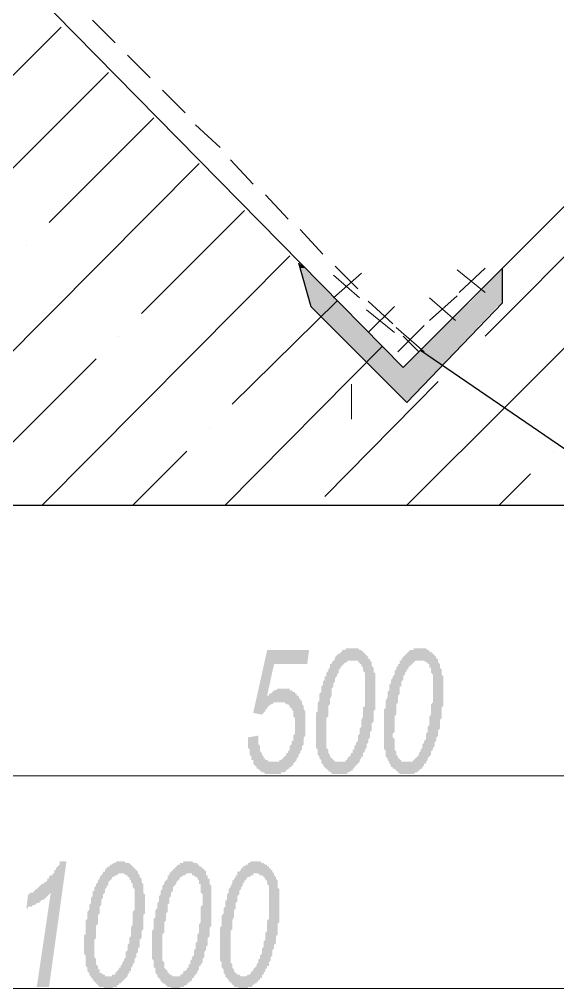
# Model space of a CAD drawing. Header units: millimetres. Extents: x 1372 to 666090, y 1285 to 31551.
# Drawn here: x 611686 to 612973, y 19436 to 21753 of the extents above; entities that cross this region are included whole.
import ezdxf

# ---------------------------------------------------------------- set-up
doc = ezdxf.new("R2010")
doc.units = ezdxf.units.MM
for name, color, linetype in [('PDF _0', 7, 'Continuous'), ('PDF _Конструктив - Стены Несущие_Ном._пера__21', 7, 'Continuous'), ('PDF _размеры', 7, 'Continuous')]:
    doc.layers.add(name, color=color, linetype=linetype)

msp = doc.modelspace()

# ---------------------------------------------------------------- hatches: boundary and pattern name
at = {"layer": 'PDF _0', "transparency": 33554559}
for points in [[(612232.2, 20036.9), (612257.2, 20041.1), (612257.2, 20036.9), (612257.2, 20032.8), (612257.2, 20032.8), (612257.2, 20028.6), (612257.2, 20024.4), (612257.2, 20020.2), (612261.4, 20016.1), (612261.4, 20011.9), (612261.4, 20007.7), (612261.4, 20003.6), (612265.5, 19999.4), (612265.5, 19995.2), (612265.5, 19995.2), (612269.7, 19991), (612269.7, 19986.9), (612273.9, 19986.9), (612273.9, 19982.7), (612278.1, 19982.7), (612282.2, 19978.5), (612282.2, 19978.5), (612286.4, 19978.5), (612290.6, 19978.5), (612290.6, 19978.5), (612294.7, 19978.5), (612294.7, 19978.5), (612298.9, 19978.5), (612298.9, 19978.5), (612303.1, 19978.5), (612307.3, 19978.5), (612307.3, 19982.7), (612311.4, 19982.7), (612315.6, 19986.9), (612315.6, 19986.9), (612315.6, 19986.9), (612319.8, 19991), (612319.8, 19991), (612323.9, 19995.2), (612323.9, 19999.4), (612328.1, 19999.4), (612328.1, 20003.6), (612332.3, 20007.7), (612332.3, 20011.9), (612332.3, 20016.1), (612336.5, 20020.2), (612336.5, 20024.4), (612336.5, 20024.4), (612336.5, 20028.6), (612340.6, 20028.6), (612340.6, 20032.8), (612340.6, 20036.9), (612340.6, 20041.1), (612344.8, 20045.3), (612344.8, 20049.4), (612344.8, 20053.6), (612344.8, 20057.8), (612344.8, 20062), (612344.8, 20066.1), (612344.8, 20066.1), (612344.8, 20070.3), (612344.8, 20074.5), (612344.8, 20078.6), (612344.8, 20082.8), (612340.6, 20087), (612340.6, 20091.2), (612340.6, 20095.3), (612340.6, 20099.5), (612336.5, 20103.7), (612336.5, 20103.7), (612336.5, 20107.8), (612332.3, 20107.8), (612332.3, 20112), (612328.1, 20116.2), (612323.9, 20116.2), (612323.9, 20116.2), (612319.8, 20120.4), (612319.8, 20120.4), (612315.6, 20120.4), (612311.4, 20120.4), (612307.3, 20120.4), (612307.3, 20120.4), (612303.1, 20120.4), (612303.1, 20120.4), (612298.9, 20120.4), (612294.7, 20120.4), (612294.7, 20120.4), (612290.6, 20116.2), (612286.4, 20116.2), (612286.4, 20116.2), (612282.2, 20112), (612282.2, 20112), (612278.1, 20107.8), (612278.1, 20103.7), (612273.9, 20103.7), (612273.9, 20099.5), (612269.7, 20095.3), (612269.7, 20095.3), (612265.5, 20091.2), (612244.7, 20095.3), (612278.1, 20245.5), (612378.2, 20245.5), (612374, 20212.1), (612294.7, 20212.1), (612278.1, 20137), (612282.2, 20137), (612282.2, 20141.2), (612286.4, 20141.2), (612290.6, 20145.4), (612290.6, 20145.4), (612294.7, 20149.6), (612294.7, 20149.6), (612294.7, 20149.6), (612298.9, 20149.6), (612303.1, 20153.7), (612303.1, 20153.7), (612307.3, 20153.7), (612311.4, 20153.7), (612315.6, 20153.7), (612315.6, 20153.7), (612319.8, 20153.7), (612319.8, 20153.7), (612323.9, 20153.7), (612328.1, 20153.7), (612332.3, 20153.7), (612332.3, 20149.6), (612336.5, 20149.6), (612336.5, 20149.6), (612340.6, 20145.4), (612344.8, 20145.4), (612344.8, 20141.2), (612349, 20141.2), (612349, 20137), (612353.1, 20137), (612353.1, 20132.9), (612353.1, 20132.9), (612357.3, 20128.7), (612357.3, 20124.5), (612361.5, 20124.5), (612361.5, 20120.4), (612361.5, 20116.2), (612365.7, 20112), (612365.7, 20112), (612365.7, 20107.8), (612365.7, 20103.7), (612369.8, 20099.5), (612369.8, 20095.3), (612369.8, 20091.2), (612369.8, 20087), (612369.8, 20082.8), (612369.8, 20078.6), (612369.8, 20074.5), (612369.8, 20070.3), (612369.8, 20066.1), (612369.8, 20062), (612369.8, 20057.8), (612369.8, 20053.6), (612369.8, 20049.4), (612369.8, 20045.3), (612369.8, 20041.1), (612365.7, 20036.9), (612365.7, 20032.8), (612365.7, 20028.6), (612365.7, 20024.4), (612365.7, 20020.2), (612361.5, 20016.1), (612361.5, 20016.1), (612361.5, 20011.9), (612361.5, 20007.7), (612357.3, 20003.6), (612357.3, 19999.4), (612353.1, 19995.2), (612353.1, 19991), (612353.1, 19991), (612349, 19986.9), (612349, 19982.7), (612344.8, 19978.5), (612344.8, 19978.5), (612340.6, 19974.4), (612340.6, 19970.2), (612336.5, 19970.2), (612336.5, 19966), (612332.3, 19966), (612332.3, 19961.8), (612328.1, 19961.8), (612323.9, 19957.7), (612323.9, 19957.7), (612319.8, 19953.5), (612319.8, 19953.5), (612315.6, 19953.5), (612311.4, 19953.5), (612311.4, 19949.3), (612307.3, 19949.3), (612303.1, 19949.3), (612303.1, 19949.3), (612298.9, 19949.3), (612294.7, 19949.3), (612294.7, 19949.3), (612290.6, 19949.3), (612286.4, 19949.3), (612286.4, 19949.3), (612282.2, 19949.3), (612278.1, 19949.3), (612278.1, 19949.3), (612273.9, 19949.3), (612269.7, 19953.5), (612269.7, 19953.5), (612265.5, 19953.5), (612261.4, 19957.7), (612261.4, 19957.7), (612261.4, 19957.7), (612257.2, 19961.8), (612253, 19961.8), (612253, 19966), (612248.9, 19970.2), (612248.9, 19970.2), (612244.7, 19974.4), (612244.7, 19978.5), (612244.7, 19982.7), (612240.5, 19982.7), (612240.5, 19986.9), (612240.5, 19991), (612236.3, 19995.2), (612236.3, 19999.4), (612236.3, 20003.6), (612236.3, 20007.7), (612232.2, 20011.9), (612232.2, 20016.1), (612232.2, 20020.2), (612232.2, 20024.4), (612232.2, 20024.4), (612232.2, 20028.6), (612232.2, 20032.8), (612232.2, 20036.9), (612232.2, 20036.9)], [(611727.4, 19440.4), (611760.8, 19665.7), (611760.8, 19665.7), (611756.6, 19661.5), (611756.6, 19661.5), (611752.5, 19657.3), (611752.5, 19657.3), (611748.3, 19653.2), (611748.3, 19653.2), (611744.1, 19649), (611744.1, 19649), (611739.9, 19649), (611735.8, 19644.8), (611735.8, 19644.8), (611731.6, 19640.6), (611727.4, 19640.6), (611727.4, 19640.6), (611723.3, 19636.5), (611719.1, 19636.5), (611719.1, 19636.5), (611714.9, 19632.3), (611710.7, 19632.3), (611706.6, 19632.3), (611706.6, 19628.1), (611702.4, 19628.1), (611706.6, 19661.5), (611710.7, 19661.5), (611710.7, 19665.7), (611714.9, 19665.7), (611719.1, 19665.7), (611719.1, 19669.8), (611723.3, 19669.8), (611723.3, 19674), (611727.4, 19674), (611731.6, 19678.2), (611731.6, 19678.2), (611735.8, 19682.4), (611735.8, 19682.4), (611739.9, 19686.5), (611744.1, 19686.5), (611744.1, 19690.7), (611748.3, 19690.7), (611752.5, 19694.9), (611752.5, 19699), (611756.6, 19699), (611756.6, 19703.2), (611760.8, 19707.4), (611765, 19707.4), (611765, 19711.6), (611769.1, 19711.6), (611769.1, 19715.7), (611769.1, 19719.9), (611773.3, 19719.9), (611773.3, 19719.9), (611773.3, 19724.1), (611777.5, 19728.2), (611777.5, 19728.2), (611781.7, 19732.4), (611781.7, 19736.6), (611781.7, 19740.8), (611781.7, 19740.8), (611798.3, 19740.8), (611756.6, 19440.4)]]:
    msp.add_hatch(color=256, dxfattribs=at).paths.add_polyline_path(points)
h = msp.add_hatch(color=256, dxfattribs=at)
h.paths.add_polyline_path([(612394.9, 20049.4), (612394.9, 20053.6), (612394.9, 20057.8), (612394.9, 20062), (612394.9, 20066.1), (612394.9, 20070.3), (612394.9, 20074.5), (612394.9, 20078.6), (612394.9, 20082.8), (612394.9, 20087), (612394.9, 20091.2), (612394.9, 20095.3), (612399, 20099.5), (612399, 20103.7), (612399, 20107.8), (612399, 20112), (612399, 20116.2), (612399, 20120.4), (612403.2, 20124.5), (612403.2, 20124.5), (612403.2, 20132.9), (612403.2, 20137), (612403.2, 20141.2), (612407.4, 20145.4), (612407.4, 20149.6), (612407.4, 20153.7), (612407.4, 20157.9), (612411.5, 20162.1), (612411.5, 20166.2), (612411.5, 20170.4), (612411.5, 20170.4), (612415.7, 20174.6), (612415.7, 20178.8), (612415.7, 20182.9), (612419.9, 20182.9), (612419.9, 20187.1), (612419.9, 20187.1), (612419.9, 20191.3), (612424.1, 20195.4), (612424.1, 20199.6), (612428.2, 20203.8), (612428.2, 20208), (612428.2, 20212.1), (612432.4, 20212.1), (612432.4, 20216.3), (612436.6, 20220.5), (612436.6, 20220.5), (612440.7, 20224.6), (612440.7, 20224.6), (612440.7, 20228.8), (612444.9, 20233), (612444.9, 20233), (612449.1, 20237.2), (612453.3, 20237.2), (612453.3, 20241.3), (612457.4, 20241.3), (612457.4, 20245.5), (612461.6, 20245.5), (612461.6, 20245.5), (612465.8, 20245.5), (612465.8, 20249.7), (612469.9, 20249.7), (612474.1, 20249.7), (612478.3, 20249.7), (612478.3, 20249.7), (612482.5, 20249.7), (612486.6, 20249.7), (612486.6, 20249.7), (612490.8, 20249.7), (612495, 20249.7), (612495, 20249.7), (612499.1, 20245.5), (612503.3, 20245.5), (612503.3, 20245.5), (612507.5, 20241.3), (612507.5, 20241.3), (612511.7, 20237.2), (612511.7, 20237.2), (612515.8, 20233), (612515.8, 20233), (612520, 20228.8), (612520, 20224.6), (612524.2, 20224.6), (612524.2, 20220.5), (612528.3, 20216.3), (612528.3, 20212.1), (612528.3, 20212.1), (612528.3, 20208), (612532.5, 20203.8), (612532.5, 20199.6), (612532.5, 20195.4), (612532.5, 20191.3), (612536.7, 20191.3), (612536.7, 20187.1), (612536.7, 20182.9), (612536.7, 20178.8), (612536.7, 20170.4), (612536.7, 20166.2), (612536.7, 20162.1), (612536.7, 20157.9), (612536.7, 20153.7), (612536.7, 20153.7), (612536.7, 20149.6), (612536.7, 20145.4), (612536.7, 20141.2), (612536.7, 20137), (612536.7, 20132.9), (612536.7, 20128.7), (612536.7, 20124.5), (612536.7, 20120.4), (612536.7, 20116.2), (612536.7, 20112), (612536.7, 20107.8), (612536.7, 20103.7), (612532.5, 20099.5), (612532.5, 20095.3), (612532.5, 20091.2), (612532.5, 20087), (612532.5, 20082.8), (612532.5, 20078.6), (612532.5, 20074.5), (612528.3, 20070.3), (612528.3, 20066.1), (612528.3, 20062), (612528.3, 20057.8), (612528.3, 20053.6), (612528.3, 20053.6), (612524.2, 20049.4), (612524.2, 20045.3), (612524.2, 20041.1), (612524.2, 20036.9), (612520, 20032.8), (612520, 20028.6), (612520, 20024.4), (612515.8, 20020.2), (612515.8, 20016.1), (612515.8, 20011.9), (612511.7, 20007.7), (612511.7, 20007.7), (612511.7, 20003.6), (612507.5, 19999.4), (612507.5, 19995.2), (612507.5, 19991), (612503.3, 19991), (612503.3, 19986.9), (612499.1, 19982.7), (612499.1, 19982.7), (612499.1, 19978.5), (612495, 19974.4), (612495, 19974.4), (612490.8, 19970.2), (612490.8, 19970.2), (612486.6, 19966), (612486.6, 19961.8), (612482.5, 19961.8), (612482.5, 19957.7), (612478.3, 19957.7), (612474.1, 19953.5), (612474.1, 19953.5), (612469.9, 19953.5), (612469.9, 19949.3), (612465.8, 19949.3), (612461.6, 19949.3), (612461.6, 19949.3), (612457.4, 19949.3), (612453.3, 19949.3), (612453.3, 19949.3), (612449.1, 19949.3), (612444.9, 19949.3), (612444.9, 19949.3), (612440.7, 19949.3), (612436.6, 19949.3), (612436.6, 19949.3), (612432.4, 19949.3), (612432.4, 19953.5), (612428.2, 19953.5), (612424.1, 19957.7), (612424.1, 19957.7), (612419.9, 19961.8), (612419.9, 19961.8), (612415.7, 19966), (612415.7, 19966), (612411.5, 19970.2), (612411.5, 19974.4), (612407.4, 19974.4), (612407.4, 19978.5), (612407.4, 19982.7), (612403.2, 19986.9), (612403.2, 19986.9), (612403.2, 19991), (612399, 19995.2), (612399, 19999.4), (612399, 20003.6), (612399, 20007.7), (612399, 20007.7), (612394.9, 20011.9), (612394.9, 20016.1), (612394.9, 20020.2), (612394.9, 20024.4), (612394.9, 20028.6), (612394.9, 20036.9), (612394.9, 20041.1), (612394.9, 20045.3), (612394.9, 20049.4), (612394.9, 20049.4)], flags=0)
h.paths.add_polyline_path([(612419.9, 20041.1), (612419.9, 20036.9), (612419.9, 20032.8), (612419.9, 20024.4), (612419.9, 20020.2), (612419.9, 20016.1), (612419.9, 20011.9), (612419.9, 20011.9), (612424.1, 20007.7), (612424.1, 20003.6), (612424.1, 19999.4), (612424.1, 19999.4), (612428.2, 19995.2), (612428.2, 19991), (612432.4, 19986.9), (612432.4, 19986.9), (612436.6, 19982.7), (612436.6, 19982.7), (612440.7, 19978.5), (612440.7, 19978.5), (612444.9, 19978.5), (612449.1, 19978.5), (612449.1, 19978.5), (612449.1, 19978.5), (612453.3, 19978.5), (612457.4, 19978.5), (612457.4, 19978.5), (612461.6, 19978.5), (612465.8, 19978.5), (612465.8, 19982.7), (612469.9, 19982.7), (612469.9, 19986.9), (612474.1, 19991), (612474.1, 19991), (612478.3, 19995.2), (612478.3, 19995.2), (612478.3, 19999.4), (612482.5, 19999.4), (612482.5, 20003.6), (612482.5, 20007.7), (612486.6, 20007.7), (612486.6, 20011.9), (612486.6, 20016.1), (612490.8, 20020.2), (612490.8, 20024.4), (612490.8, 20024.4), (612495, 20028.6), (612495, 20032.8), (612495, 20036.9), (612495, 20041.1), (612499.1, 20045.3), (612499.1, 20049.4), (612499.1, 20053.6), (612499.1, 20057.8), (612503.3, 20062), (612503.3, 20066.1), (612503.3, 20070.3), (612503.3, 20074.5), (612503.3, 20078.6), (612507.5, 20087), (612507.5, 20091.2), (612507.5, 20095.3), (612507.5, 20099.5), (612507.5, 20103.7), (612507.5, 20107.8), (612511.7, 20112), (612511.7, 20116.2), (612511.7, 20120.4), (612511.7, 20124.5), (612511.7, 20128.7), (612511.7, 20132.9), (612511.7, 20137), (612511.7, 20141.2), (612511.7, 20145.4), (612511.7, 20149.6), (612511.7, 20149.6), (612511.7, 20153.7), (612511.7, 20157.9), (612511.7, 20162.1), (612511.7, 20166.2), (612511.7, 20170.4), (612511.7, 20174.6), (612511.7, 20178.8), (612511.7, 20182.9), (612511.7, 20187.1), (612511.7, 20191.3), (612507.5, 20195.4), (612507.5, 20199.6), (612507.5, 20203.8), (612507.5, 20203.8), (612503.3, 20208), (612503.3, 20212.1), (612499.1, 20212.1), (612499.1, 20216.3), (612495, 20216.3), (612495, 20220.5), (612490.8, 20220.5), (612486.6, 20220.5), (612486.6, 20220.5), (612482.5, 20220.5), (612482.5, 20220.5), (612478.3, 20220.5), (612478.3, 20220.5), (612474.1, 20220.5), (612469.9, 20220.5), (612469.9, 20216.3), (612465.8, 20216.3), (612461.6, 20212.1), (612461.6, 20212.1), (612457.4, 20208), (612457.4, 20208), (612453.3, 20203.8), (612453.3, 20199.6), (612449.1, 20199.6), (612449.1, 20195.4), (612449.1, 20191.3), (612444.9, 20187.1), (612444.9, 20187.1), (612444.9, 20182.9), (612440.7, 20178.8), (612440.7, 20178.8), (612440.7, 20174.6), (612440.7, 20170.4), (612436.6, 20166.2), (612436.6, 20162.1), (612436.6, 20157.9), (612436.6, 20157.9), (612432.4, 20153.7), (612432.4, 20149.6), (612432.4, 20145.4), (612432.4, 20141.2), (612432.4, 20137), (612428.2, 20128.7), (612428.2, 20124.5), (612428.2, 20120.4), (612428.2, 20116.2), (612424.1, 20112), (612424.1, 20107.8), (612424.1, 20099.5), (612424.1, 20095.3), (612424.1, 20091.2), (612424.1, 20087), (612419.9, 20082.8), (612419.9, 20078.6), (612419.9, 20074.5), (612419.9, 20070.3), (612419.9, 20066.1), (612419.9, 20062), (612419.9, 20057.8), (612419.9, 20053.6), (612419.9, 20049.4), (612419.9, 20049.4), (612419.9, 20045.3), (612419.9, 20041.1), (612419.9, 20041.1)], flags=0)
h = msp.add_hatch(color=256, dxfattribs=at)
h.paths.add_polyline_path([(612557.5, 20049.4), (612557.5, 20053.6), (612557.5, 20057.8), (612557.5, 20062), (612557.5, 20066.1), (612557.5, 20070.3), (612557.5, 20074.5), (612557.5, 20078.6), (612557.5, 20082.8), (612557.5, 20087), (612557.5, 20091.2), (612557.5, 20095.3), (612557.5, 20099.5), (612557.5, 20103.7), (612561.7, 20107.8), (612561.7, 20112), (612561.7, 20116.2), (612561.7, 20120.4), (612561.7, 20124.5), (612561.7, 20124.5), (612565.9, 20132.9), (612565.9, 20137), (612565.9, 20141.2), (612565.9, 20145.4), (612570.1, 20149.6), (612570.1, 20153.7), (612570.1, 20157.9), (612570.1, 20162.1), (612574.2, 20166.2), (612574.2, 20170.4), (612574.2, 20170.4), (612574.2, 20174.6), (612578.4, 20178.8), (612578.4, 20182.9), (612578.4, 20182.9), (612582.6, 20187.1), (612582.6, 20187.1), (612582.6, 20191.3), (612582.6, 20195.4), (612586.7, 20199.6), (612586.7, 20203.8), (612590.9, 20208), (612590.9, 20212.1), (612595.1, 20212.1), (612595.1, 20216.3), (612595.1, 20220.5), (612599.3, 20220.5), (612599.3, 20224.6), (612599.3, 20224.6), (612603.4, 20228.8), (612607.6, 20233), (612607.6, 20233), (612611.8, 20237.2), (612611.8, 20237.2), (612615.9, 20241.3), (612615.9, 20241.3), (612620.1, 20245.5), (612620.1, 20245.5), (612624.3, 20245.5), (612628.5, 20245.5), (612628.5, 20249.7), (612632.6, 20249.7), (612636.8, 20249.7), (612636.8, 20249.7), (612641, 20249.7), (612645.1, 20249.7), (612645.1, 20249.7), (612649.3, 20249.7), (612653.5, 20249.7), (612653.5, 20249.7), (612657.7, 20249.7), (612661.8, 20245.5), (612661.8, 20245.5), (612666, 20245.5), (612666, 20241.3), (612670.2, 20241.3), (612674.3, 20237.2), (612674.3, 20237.2), (612678.5, 20233), (612678.5, 20233), (612682.7, 20228.8), (612682.7, 20224.6), (612686.9, 20224.6), (612686.9, 20220.5), (612686.9, 20216.3), (612691, 20212.1), (612691, 20212.1), (612691, 20208), (612691, 20203.8), (612695.2, 20199.6), (612695.2, 20195.4), (612695.2, 20191.3), (612695.2, 20191.3), (612695.2, 20187.1), (612699.4, 20182.9), (612699.4, 20178.8), (612699.4, 20170.4), (612699.4, 20166.2), (612699.4, 20162.1), (612699.4, 20157.9), (612699.4, 20153.7), (612699.4, 20153.7), (612699.4, 20149.6), (612699.4, 20145.4), (612699.4, 20141.2), (612699.4, 20137), (612699.4, 20132.9), (612699.4, 20128.7), (612699.4, 20124.5), (612699.4, 20120.4), (612699.4, 20116.2), (612699.4, 20112), (612695.2, 20107.8), (612695.2, 20103.7), (612695.2, 20099.5), (612695.2, 20095.3), (612695.2, 20091.2), (612695.2, 20087), (612695.2, 20082.8), (612691, 20078.6), (612691, 20074.5), (612691, 20070.3), (612691, 20066.1), (612691, 20062), (612691, 20057.8), (612686.9, 20053.6), (612686.9, 20053.6), (612686.9, 20049.4), (612686.9, 20045.3), (612686.9, 20041.1), (612682.7, 20036.9), (612682.7, 20032.8), (612682.7, 20028.6), (612678.5, 20024.4), (612678.5, 20020.2), (612678.5, 20016.1), (612674.3, 20011.9), (612674.3, 20007.7), (612674.3, 20007.7), (612670.2, 20003.6), (612670.2, 19999.4), (612670.2, 19995.2), (612666, 19991), (612666, 19991), (612661.8, 19986.9), (612661.8, 19982.7), (612661.8, 19982.7), (612657.7, 19978.5), (612657.7, 19974.4), (612653.5, 19974.4), (612653.5, 19970.2), (612653.5, 19970.2), (612649.3, 19966), (612649.3, 19961.8), (612645.1, 19961.8), (612641, 19957.7), (612641, 19957.7), (612636.8, 19953.5), (612636.8, 19953.5), (612632.6, 19953.5), (612628.5, 19949.3), (612628.5, 19949.3), (612624.3, 19949.3), (612620.1, 19949.3), (612620.1, 19949.3), (612615.9, 19949.3), (612611.8, 19949.3), (612611.8, 19949.3), (612607.6, 19949.3), (612603.4, 19949.3), (612603.4, 19949.3), (612599.3, 19949.3), (612599.3, 19949.3), (612595.1, 19949.3), (612590.9, 19953.5), (612590.9, 19953.5), (612586.7, 19957.7), (612586.7, 19957.7), (612582.6, 19961.8), (612578.4, 19961.8), (612578.4, 19966), (612574.2, 19966), (612574.2, 19970.2), (612570.1, 19974.4), (612570.1, 19974.4), (612570.1, 19978.5), (612565.9, 19982.7), (612565.9, 19986.9), (612565.9, 19986.9), (612561.7, 19991), (612561.7, 19995.2), (612561.7, 19999.4), (612561.7, 20003.6), (612561.7, 20007.7), (612557.5, 20007.7), (612557.5, 20011.9), (612557.5, 20016.1), (612557.5, 20020.2), (612557.5, 20024.4), (612557.5, 20028.6), (612557.5, 20036.9), (612557.5, 20041.1), (612557.5, 20045.3), (612557.5, 20049.4), (612557.5, 20049.4)], flags=0)
h.paths.add_polyline_path([(612578.4, 20041.1), (612578.4, 20036.9), (612582.6, 20032.8), (612582.6, 20024.4), (612582.6, 20020.2), (612582.6, 20016.1), (612582.6, 20011.9), (612582.6, 20011.9), (612582.6, 20007.7), (612586.7, 20003.6), (612586.7, 19999.4), (612586.7, 19999.4), (612586.7, 19995.2), (612590.9, 19991), (612590.9, 19986.9), (612595.1, 19986.9), (612595.1, 19982.7), (612599.3, 19982.7), (612599.3, 19978.5), (612603.4, 19978.5), (612607.6, 19978.5), (612607.6, 19978.5), (612611.8, 19978.5), (612611.8, 19978.5), (612615.9, 19978.5), (612615.9, 19978.5), (612620.1, 19978.5), (612624.3, 19978.5), (612624.3, 19978.5), (612628.5, 19982.7), (612628.5, 19982.7), (612632.6, 19986.9), (612636.8, 19991), (612636.8, 19991), (612641, 19995.2), (612641, 19995.2), (612641, 19999.4), (612641, 19999.4), (612645.1, 20003.6), (612645.1, 20007.7), (612645.1, 20007.7), (612649.3, 20011.9), (612649.3, 20016.1), (612649.3, 20020.2), (612653.5, 20024.4), (612653.5, 20024.4), (612653.5, 20028.6), (612657.7, 20032.8), (612657.7, 20036.9), (612657.7, 20041.1), (612657.7, 20045.3), (612661.8, 20049.4), (612661.8, 20053.6), (612661.8, 20057.8), (612661.8, 20062), (612666, 20066.1), (612666, 20070.3), (612666, 20074.5), (612666, 20078.6), (612666, 20087), (612670.2, 20091.2), (612670.2, 20095.3), (612670.2, 20099.5), (612670.2, 20103.7), (612670.2, 20107.8), (612670.2, 20112), (612670.2, 20116.2), (612674.3, 20120.4), (612674.3, 20124.5), (612674.3, 20128.7), (612674.3, 20132.9), (612674.3, 20137), (612674.3, 20141.2), (612674.3, 20145.4), (612674.3, 20149.6), (612674.3, 20149.6), (612674.3, 20153.7), (612674.3, 20157.9), (612674.3, 20162.1), (612674.3, 20166.2), (612674.3, 20170.4), (612674.3, 20174.6), (612674.3, 20178.8), (612674.3, 20182.9), (612674.3, 20187.1), (612670.2, 20191.3), (612670.2, 20195.4), (612670.2, 20199.6), (612670.2, 20203.8), (612666, 20203.8), (612666, 20208), (612666, 20212.1), (612661.8, 20212.1), (612661.8, 20216.3), (612657.7, 20216.3), (612653.5, 20220.5), (612653.5, 20220.5), (612649.3, 20220.5), (612645.1, 20220.5), (612645.1, 20220.5), (612645.1, 20220.5), (612641, 20220.5), (612636.8, 20220.5), (612636.8, 20220.5), (612632.6, 20220.5), (612628.5, 20216.3), (612628.5, 20216.3), (612624.3, 20212.1), (612624.3, 20212.1), (612620.1, 20208), (612620.1, 20208), (612615.9, 20203.8), (612615.9, 20199.6), (612611.8, 20199.6), (612611.8, 20195.4), (612607.6, 20191.3), (612607.6, 20187.1), (612607.6, 20187.1), (612603.4, 20182.9), (612603.4, 20178.8), (612603.4, 20178.8), (612603.4, 20174.6), (612599.3, 20170.4), (612599.3, 20166.2), (612599.3, 20162.1), (612599.3, 20157.9), (612595.1, 20157.9), (612595.1, 20153.7), (612595.1, 20149.6), (612595.1, 20145.4), (612595.1, 20141.2), (612590.9, 20137), (612590.9, 20128.7), (612590.9, 20124.5), (612590.9, 20120.4), (612586.7, 20116.2), (612586.7, 20112), (612586.7, 20107.8), (612586.7, 20099.5), (612586.7, 20095.3), (612586.7, 20091.2), (612582.6, 20087), (612582.6, 20082.8), (612582.6, 20078.6), (612582.6, 20074.5), (612582.6, 20070.3), (612582.6, 20066.1), (612582.6, 20062), (612582.6, 20057.8), (612582.6, 20053.6), (612582.6, 20049.4), (612582.6, 20049.4), (612578.4, 20045.3), (612578.4, 20041.1), (612578.4, 20041.1)], flags=0)
h = msp.add_hatch(color=256, dxfattribs=at)
h.paths.add_polyline_path([(611840.1, 19540.5), (611840.1, 19544.7), (611840.1, 19548.9), (611840.1, 19553), (611840.1, 19557.2), (611840.1, 19561.4), (611840.1, 19565.6), (611844.2, 19565.6), (611844.2, 19569.7), (611844.2, 19573.9), (611844.2, 19578.1), (611844.2, 19582.2), (611844.2, 19586.4), (611844.2, 19590.6), (611844.2, 19594.8), (611844.2, 19598.9), (611848.4, 19603.1), (611848.4, 19607.3), (611848.4, 19611.4), (611848.4, 19615.6), (611848.4, 19619.8), (611852.6, 19624), (611852.6, 19628.1), (611852.6, 19632.3), (611852.6, 19636.5), (611856.7, 19640.6), (611856.7, 19644.8), (611856.7, 19649), (611856.7, 19653.2), (611860.9, 19657.3), (611860.9, 19661.5), (611860.9, 19665.7), (611860.9, 19669.8), (611865.1, 19669.8), (611865.1, 19674), (611865.1, 19678.2), (611865.1, 19678.2), (611869.3, 19682.4), (611869.3, 19686.5), (611873.4, 19690.7), (611873.4, 19694.9), (611873.4, 19694.9), (611877.6, 19699), (611877.6, 19703.2), (611881.8, 19707.4), (611881.8, 19707.4), (611885.9, 19711.6), (611885.9, 19715.7), (611885.9, 19715.7), (611890.1, 19715.7), (611890.1, 19719.9), (611894.3, 19724.1), (611894.3, 19724.1), (611898.5, 19728.2), (611902.6, 19728.2), (611902.6, 19732.4), (611906.8, 19732.4), (611906.8, 19732.4), (611911, 19736.6), (611911, 19736.6), (611915.1, 19736.6), (611919.3, 19740.8), (611919.3, 19740.8), (611923.5, 19740.8), (611927.7, 19740.8), (611927.7, 19740.8), (611931.8, 19740.8), (611936, 19740.8), (611936, 19740.8), (611940.2, 19736.6), (611944.3, 19736.6), (611944.3, 19736.6), (611948.5, 19736.6), (611952.7, 19732.4), (611952.7, 19732.4), (611956.9, 19728.2), (611956.9, 19728.2), (611961, 19724.1), (611961, 19724.1), (611965.2, 19719.9), (611965.2, 19719.9), (611969.4, 19715.7), (611969.4, 19711.6), (611973.5, 19707.4), (611973.5, 19707.4), (611973.5, 19703.2), (611977.7, 19699), (611977.7, 19699), (611977.7, 19694.9), (611977.7, 19690.7), (611981.9, 19686.5), (611981.9, 19682.4), (611981.9, 19678.2), (611981.9, 19674), (611981.9, 19669.8), (611981.9, 19665.7), (611986.1, 19661.5), (611986.1, 19657.3), (611986.1, 19653.2), (611986.1, 19649), (611986.1, 19644.8), (611986.1, 19640.6), (611986.1, 19636.5), (611986.1, 19632.3), (611986.1, 19628.1), (611986.1, 19624), (611986.1, 19619.8), (611986.1, 19615.6), (611981.9, 19611.4), (611981.9, 19607.3), (611981.9, 19603.1), (611981.9, 19598.9), (611981.9, 19598.9), (611981.9, 19594.8), (611981.9, 19590.6), (611981.9, 19586.4), (611981.9, 19582.2), (611981.9, 19578.1), (611977.7, 19573.9), (611977.7, 19569.7), (611977.7, 19565.6), (611977.7, 19561.4), (611977.7, 19557.2), (611973.5, 19553), (611973.5, 19548.9), (611973.5, 19544.7), (611973.5, 19544.7), (611973.5, 19540.5), (611973.5, 19536.4), (611969.4, 19532.2), (611969.4, 19528), (611969.4, 19523.8), (611965.2, 19519.7), (611965.2, 19515.5), (611965.2, 19511.3), (611961, 19507.2), (611961, 19503), (611961, 19498.8), (611956.9, 19494.6), (611956.9, 19490.5), (611956.9, 19490.5), (611952.7, 19486.3), (611952.7, 19482.1), (611952.7, 19478), (611948.5, 19478), (611948.5, 19473.8), (611944.3, 19469.6), (611944.3, 19469.6), (611944.3, 19465.4), (611940.2, 19461.3), (611940.2, 19461.3), (611936, 19457.1), (611936, 19457.1), (611931.8, 19452.9), (611931.8, 19452.9), (611927.7, 19448.8), (611923.5, 19448.8), (611923.5, 19444.6), (611919.3, 19444.6), (611919.3, 19440.4), (611915.1, 19440.4), (611911, 19440.4), (611911, 19440.4), (611906.8, 19436.2), (611902.6, 19436.2), (611902.6, 19436.2), (611898.5, 19436.2), (611898.5, 19436.2), (611894.3, 19436.2), (611890.1, 19436.2), (611890.1, 19436.2), (611885.9, 19440.4), (611881.8, 19440.4), (611881.8, 19440.4), (611877.6, 19440.4), (611873.4, 19444.6), (611873.4, 19444.6), (611869.3, 19448.8), (611869.3, 19448.8), (611865.1, 19452.9), (611865.1, 19452.9), (611860.9, 19457.1), (611860.9, 19461.3), (611856.7, 19461.3), (611856.7, 19465.4), (611852.6, 19469.6), (611852.6, 19469.6), (611852.6, 19473.8), (611848.4, 19478), (611848.4, 19482.1), (611848.4, 19486.3), (611848.4, 19486.3), (611844.2, 19490.5), (611844.2, 19494.6), (611844.2, 19498.8), (611844.2, 19503), (611844.2, 19507.2), (611844.2, 19511.3), (611844.2, 19515.5), (611840.1, 19519.7), (611840.1, 19523.8), (611840.1, 19528), (611840.1, 19532.2), (611840.1, 19540.5), (611840.1, 19540.5)], flags=0)
h.paths.add_polyline_path([(611865.1, 19528), (611865.1, 19523.8), (611865.1, 19519.7), (611865.1, 19515.5), (611865.1, 19511.3), (611869.3, 19507.2), (611869.3, 19503), (611869.3, 19498.8), (611869.3, 19494.6), (611869.3, 19494.6), (611873.4, 19490.5), (611873.4, 19486.3), (611873.4, 19482.1), (611877.6, 19482.1), (611877.6, 19478), (611877.6, 19473.8), (611881.8, 19473.8), (611885.9, 19469.6), (611885.9, 19469.6), (611890.1, 19469.6), (611890.1, 19465.4), (611894.3, 19465.4), (611898.5, 19465.4), (611898.5, 19465.4), (611902.6, 19465.4), (611902.6, 19465.4), (611906.8, 19465.4), (611906.8, 19469.6), (611911, 19469.6), (611915.1, 19469.6), (611915.1, 19473.8), (611919.3, 19478), (611919.3, 19478), (611923.5, 19482.1), (611923.5, 19486.3), (611923.5, 19486.3), (611927.7, 19486.3), (611927.7, 19490.5), (611931.8, 19494.6), (611931.8, 19494.6), (611931.8, 19498.8), (611936, 19503), (611936, 19507.2), (611936, 19507.2), (611940.2, 19511.3), (611940.2, 19515.5), (611940.2, 19519.7), (611940.2, 19523.8), (611944.3, 19528), (611944.3, 19532.2), (611944.3, 19536.4), (611944.3, 19540.5), (611948.5, 19544.7), (611948.5, 19548.9), (611948.5, 19553), (611948.5, 19557.2), (611952.7, 19561.4), (611952.7, 19565.6), (611952.7, 19569.7), (611952.7, 19573.9), (611952.7, 19578.1), (611952.7, 19582.2), (611956.9, 19590.6), (611956.9, 19594.8), (611956.9, 19598.9), (611956.9, 19603.1), (611956.9, 19607.3), (611956.9, 19611.4), (611956.9, 19615.6), (611956.9, 19619.8), (611961, 19624), (611961, 19628.1), (611961, 19628.1), (611961, 19632.3), (611961, 19636.5), (611961, 19640.6), (611961, 19644.8), (611961, 19649), (611961, 19649), (611961, 19657.3), (611961, 19661.5), (611961, 19665.7), (611961, 19669.8), (611961, 19674), (611956.9, 19678.2), (611956.9, 19682.4), (611956.9, 19686.5), (611956.9, 19686.5), (611952.7, 19690.7), (611952.7, 19694.9), (611952.7, 19694.9), (611948.5, 19699), (611948.5, 19703.2), (611944.3, 19703.2), (611944.3, 19707.4), (611940.2, 19707.4), (611940.2, 19707.4), (611936, 19711.6), (611931.8, 19711.6), (611927.7, 19711.6), (611927.7, 19711.6), (611927.7, 19711.6), (611923.5, 19711.6), (611919.3, 19707.4), (611919.3, 19707.4), (611915.1, 19707.4), (611911, 19703.2), (611911, 19703.2), (611906.8, 19703.2), (611906.8, 19699), (611902.6, 19694.9), (611902.6, 19694.9), (611898.5, 19690.7), (611898.5, 19686.5), (611898.5, 19682.4), (611894.3, 19682.4), (611894.3, 19678.2), (611890.1, 19674), (611890.1, 19674), (611890.1, 19669.8), (611890.1, 19665.7), (611885.9, 19661.5), (611885.9, 19661.5), (611885.9, 19657.3), (611885.9, 19653.2), (611881.8, 19649), (611881.8, 19644.8), (611881.8, 19640.6), (611881.8, 19636.5), (611877.6, 19632.3), (611877.6, 19628.1), (611877.6, 19624), (611877.6, 19619.8), (611877.6, 19615.6), (611873.4, 19611.4), (611873.4, 19607.3), (611873.4, 19598.9), (611873.4, 19594.8), (611873.4, 19590.6), (611869.3, 19586.4), (611869.3, 19582.2), (611869.3, 19578.1), (611869.3, 19573.9), (611869.3, 19569.7), (611869.3, 19565.6), (611869.3, 19561.4), (611869.3, 19557.2), (611865.1, 19553), (611865.1, 19548.9), (611865.1, 19544.7), (611865.1, 19540.5), (611865.1, 19536.4), (611865.1, 19532.2), (611865.1, 19532.2), (611865.1, 19528)], flags=0)
h = msp.add_hatch(color=256, dxfattribs=at)
h.paths.add_polyline_path([(612002.7, 19540.5), (612002.7, 19544.7), (612002.7, 19548.9), (612002.7, 19553), (612002.7, 19557.2), (612002.7, 19561.4), (612002.7, 19565.6), (612002.7, 19565.6), (612002.7, 19569.7), (612002.7, 19573.9), (612006.9, 19578.1), (612006.9, 19582.2), (612006.9, 19586.4), (612006.9, 19590.6), (612006.9, 19594.8), (612006.9, 19598.9), (612006.9, 19603.1), (612011.1, 19607.3), (612011.1, 19611.4), (612011.1, 19615.6), (612011.1, 19619.8), (612011.1, 19624), (612015.3, 19628.1), (612015.3, 19632.3), (612015.3, 19636.5), (612015.3, 19640.6), (612019.4, 19644.8), (612019.4, 19649), (612019.4, 19653.2), (612019.4, 19657.3), (612023.6, 19661.5), (612023.6, 19665.7), (612023.6, 19669.8), (612023.6, 19669.8), (612027.8, 19674), (612027.8, 19678.2), (612027.8, 19678.2), (612027.8, 19682.4), (612031.9, 19686.5), (612031.9, 19690.7), (612036.1, 19694.9), (612036.1, 19694.9), (612040.3, 19699), (612040.3, 19703.2), (612040.3, 19707.4), (612044.5, 19707.4), (612044.5, 19711.6), (612048.6, 19715.7), (612048.6, 19715.7), (612048.6, 19715.7), (612052.8, 19719.9), (612057, 19724.1), (612057, 19724.1), (612061.1, 19728.2), (612061.1, 19728.2), (612065.3, 19732.4), (612065.3, 19732.4), (612069.5, 19732.4), (612069.5, 19736.6), (612073.7, 19736.6), (612077.8, 19736.6), (612077.8, 19740.8), (612082, 19740.8), (612086.2, 19740.8), (612086.2, 19740.8), (612090.3, 19740.8), (612094.5, 19740.8), (612094.5, 19740.8), (612098.7, 19740.8), (612102.9, 19736.6), (612102.9, 19736.6), (612107, 19736.6), (612111.2, 19736.6), (612111.2, 19732.4), (612115.4, 19732.4), (612115.4, 19728.2), (612119.5, 19728.2), (612123.7, 19724.1), (612123.7, 19724.1), (612127.9, 19719.9), (612127.9, 19719.9), (612132.1, 19715.7), (612132.1, 19711.6), (612132.1, 19707.4), (612136.2, 19707.4), (612136.2, 19703.2), (612136.2, 19699), (612140.4, 19699), (612140.4, 19694.9), (612140.4, 19690.7), (612140.4, 19686.5), (612144.6, 19682.4), (612144.6, 19678.2), (612144.6, 19674), (612144.6, 19669.8), (612144.6, 19665.7), (612144.6, 19661.5), (612144.6, 19657.3), (612144.6, 19653.2), (612144.6, 19649), (612144.6, 19644.8), (612144.6, 19640.6), (612144.6, 19636.5), (612144.6, 19632.3), (612144.6, 19628.1), (612144.6, 19624), (612144.6, 19619.8), (612144.6, 19615.6), (612144.6, 19611.4), (612144.6, 19607.3), (612144.6, 19603.1), (612144.6, 19598.9), (612144.6, 19598.9), (612144.6, 19594.8), (612144.6, 19590.6), (612144.6, 19586.4), (612140.4, 19582.2), (612140.4, 19578.1), (612140.4, 19573.9), (612140.4, 19569.7), (612140.4, 19565.6), (612140.4, 19561.4), (612136.2, 19557.2), (612136.2, 19553), (612136.2, 19548.9), (612136.2, 19544.7), (612136.2, 19544.7), (612136.2, 19540.5), (612132.1, 19536.4), (612132.1, 19532.2), (612132.1, 19528), (612127.9, 19523.8), (612127.9, 19519.7), (612127.9, 19515.5), (612127.9, 19511.3), (612123.7, 19507.2), (612123.7, 19503), (612123.7, 19498.8), (612119.5, 19494.6), (612119.5, 19490.5), (612115.4, 19490.5), (612115.4, 19486.3), (612115.4, 19482.1), (612111.2, 19478), (612111.2, 19478), (612111.2, 19473.8), (612107, 19469.6), (612107, 19469.6), (612102.9, 19465.4), (612102.9, 19461.3), (612098.7, 19461.3), (612098.7, 19457.1), (612098.7, 19457.1), (612094.5, 19452.9), (612090.3, 19452.9), (612090.3, 19448.8), (612086.2, 19448.8), (612086.2, 19444.6), (612082, 19444.6), (612077.8, 19440.4), (612077.8, 19440.4), (612073.7, 19440.4), (612069.5, 19440.4), (612069.5, 19436.2), (612065.3, 19436.2), (612061.1, 19436.2), (612061.1, 19436.2), (612057, 19436.2), (612057, 19436.2), (612052.8, 19436.2), (612048.6, 19436.2), (612048.6, 19440.4), (612044.5, 19440.4), (612040.3, 19440.4), (612040.3, 19440.4), (612036.1, 19444.6), (612036.1, 19444.6), (612031.9, 19448.8), (612027.8, 19448.8), (612027.8, 19452.9), (612023.6, 19452.9), (612023.6, 19457.1), (612019.4, 19461.3), (612019.4, 19461.3), (612015.3, 19465.4), (612015.3, 19469.6), (612015.3, 19469.6), (612011.1, 19473.8), (612011.1, 19478), (612011.1, 19482.1), (612011.1, 19486.3), (612006.9, 19486.3), (612006.9, 19490.5), (612006.9, 19494.6), (612006.9, 19498.8), (612006.9, 19503), (612002.7, 19507.2), (612002.7, 19511.3), (612002.7, 19515.5), (612002.7, 19519.7), (612002.7, 19523.8), (612002.7, 19528), (612002.7, 19532.2), (612002.7, 19540.5), (612002.7, 19540.5)], flags=0)
h.paths.add_polyline_path([(612027.8, 19528), (612027.8, 19523.8), (612027.8, 19519.7), (612027.8, 19515.5), (612027.8, 19511.3), (612027.8, 19507.2), (612027.8, 19503), (612031.9, 19498.8), (612031.9, 19494.6), (612031.9, 19494.6), (612031.9, 19490.5), (612031.9, 19486.3), (612036.1, 19482.1), (612036.1, 19482.1), (612040.3, 19478), (612040.3, 19473.8), (612044.5, 19473.8), (612044.5, 19469.6), (612048.6, 19469.6), (612048.6, 19469.6), (612052.8, 19465.4), (612057, 19465.4), (612057, 19465.4), (612061.1, 19465.4), (612061.1, 19465.4), (612065.3, 19465.4), (612069.5, 19465.4), (612069.5, 19469.6), (612073.7, 19469.6), (612073.7, 19469.6), (612077.8, 19473.8), (612077.8, 19478), (612082, 19478), (612086.2, 19482.1), (612086.2, 19486.3), (612086.2, 19486.3), (612090.3, 19486.3), (612090.3, 19490.5), (612090.3, 19494.6), (612094.5, 19494.6), (612094.5, 19498.8), (612094.5, 19503), (612098.7, 19507.2), (612098.7, 19507.2), (612098.7, 19511.3), (612102.9, 19515.5), (612102.9, 19519.7), (612102.9, 19523.8), (612102.9, 19528), (612107, 19532.2), (612107, 19536.4), (612107, 19540.5), (612107, 19544.7), (612111.2, 19548.9), (612111.2, 19553), (612111.2, 19557.2), (612111.2, 19561.4), (612111.2, 19565.6), (612115.4, 19569.7), (612115.4, 19573.9), (612115.4, 19578.1), (612115.4, 19582.2), (612115.4, 19590.6), (612119.5, 19594.8), (612119.5, 19598.9), (612119.5, 19603.1), (612119.5, 19607.3), (612119.5, 19611.4), (612119.5, 19615.6), (612119.5, 19619.8), (612119.5, 19624), (612119.5, 19628.1), (612119.5, 19628.1), (612119.5, 19632.3), (612123.7, 19636.5), (612123.7, 19640.6), (612123.7, 19644.8), (612123.7, 19649), (612123.7, 19649), (612123.7, 19657.3), (612123.7, 19661.5), (612119.5, 19665.7), (612119.5, 19669.8), (612119.5, 19674), (612119.5, 19678.2), (612119.5, 19682.4), (612119.5, 19686.5), (612115.4, 19686.5), (612115.4, 19690.7), (612115.4, 19694.9), (612115.4, 19694.9), (612111.2, 19699), (612111.2, 19703.2), (612107, 19703.2), (612102.9, 19707.4), (612102.9, 19707.4), (612098.7, 19707.4), (612098.7, 19711.6), (612094.5, 19711.6), (612090.3, 19711.6), (612090.3, 19711.6), (612086.2, 19711.6), (612086.2, 19711.6), (612082, 19707.4), (612077.8, 19707.4), (612077.8, 19707.4), (612073.7, 19703.2), (612073.7, 19703.2), (612069.5, 19703.2), (612069.5, 19699), (612065.3, 19694.9), (612065.3, 19694.9), (612061.1, 19690.7), (612061.1, 19686.5), (612057, 19682.4), (612057, 19682.4), (612052.8, 19678.2), (612052.8, 19674), (612052.8, 19674), (612052.8, 19669.8), (612048.6, 19665.7), (612048.6, 19661.5), (612048.6, 19661.5), (612048.6, 19657.3), (612044.5, 19653.2), (612044.5, 19649), (612044.5, 19644.8), (612044.5, 19640.6), (612040.3, 19636.5), (612040.3, 19632.3), (612040.3, 19628.1), (612040.3, 19624), (612040.3, 19619.8), (612036.1, 19615.6), (612036.1, 19611.4), (612036.1, 19607.3), (612036.1, 19598.9), (612031.9, 19594.8), (612031.9, 19590.6), (612031.9, 19586.4), (612031.9, 19582.2), (612031.9, 19578.1), (612031.9, 19573.9), (612031.9, 19569.7), (612027.8, 19565.6), (612027.8, 19561.4), (612027.8, 19557.2), (612027.8, 19553), (612027.8, 19548.9), (612027.8, 19544.7), (612027.8, 19540.5), (612027.8, 19536.4), (612027.8, 19532.2), (612027.8, 19532.2), (612027.8, 19528)], flags=0)
h = msp.add_hatch(color=256, dxfattribs=at)
h.paths.add_polyline_path([(612165.4, 19540.5), (612165.4, 19544.7), (612165.4, 19548.9), (612165.4, 19553), (612165.4, 19557.2), (612165.4, 19561.4), (612165.4, 19565.6), (612165.4, 19565.6), (612165.4, 19569.7), (612165.4, 19573.9), (612165.4, 19578.1), (612165.4, 19582.2), (612169.6, 19586.4), (612169.6, 19590.6), (612169.6, 19594.8), (612169.6, 19598.9), (612169.6, 19603.1), (612169.6, 19607.3), (612169.6, 19611.4), (612173.8, 19615.6), (612173.8, 19619.8), (612173.8, 19624), (612173.8, 19628.1), (612177.9, 19632.3), (612177.9, 19636.5), (612177.9, 19640.6), (612177.9, 19644.8), (612182.1, 19649), (612182.1, 19653.2), (612182.1, 19657.3), (612182.1, 19661.5), (612186.3, 19665.7), (612186.3, 19669.8), (612186.3, 19669.8), (612186.3, 19674), (612190.5, 19678.2), (612190.5, 19678.2), (612190.5, 19682.4), (612194.6, 19686.5), (612194.6, 19690.7), (612194.6, 19694.9), (612198.8, 19694.9), (612198.8, 19699), (612203, 19703.2), (612203, 19707.4), (612207.1, 19707.4), (612207.1, 19711.6), (612207.1, 19715.7), (612211.3, 19715.7), (612211.3, 19715.7), (612215.5, 19719.9), (612215.5, 19724.1), (612219.7, 19724.1), (612219.7, 19728.2), (612223.8, 19728.2), (612228, 19732.4), (612228, 19732.4), (612232.2, 19732.4), (612232.2, 19736.6), (612236.3, 19736.6), (612236.3, 19736.6), (612240.5, 19740.8), (612244.7, 19740.8), (612244.7, 19740.8), (612248.9, 19740.8), (612253, 19740.8), (612257.2, 19740.8), (612257.2, 19740.8), (612261.4, 19740.8), (612265.5, 19736.6), (612265.5, 19736.6), (612269.7, 19736.6), (612269.7, 19736.6), (612273.9, 19732.4), (612278.1, 19732.4), (612278.1, 19728.2), (612282.2, 19728.2), (612282.2, 19724.1), (612286.4, 19724.1), (612286.4, 19719.9), (612290.6, 19719.9), (612290.6, 19715.7), (612294.7, 19711.6), (612294.7, 19707.4), (612294.7, 19707.4), (612298.9, 19703.2), (612298.9, 19699), (612298.9, 19699), (612303.1, 19694.9), (612303.1, 19690.7), (612303.1, 19686.5), (612303.1, 19682.4), (612303.1, 19678.2), (612307.3, 19674), (612307.3, 19669.8), (612307.3, 19665.7), (612307.3, 19661.5), (612307.3, 19657.3), (612307.3, 19653.2), (612307.3, 19649), (612307.3, 19644.8), (612307.3, 19640.6), (612307.3, 19636.5), (612307.3, 19632.3), (612307.3, 19628.1), (612307.3, 19624), (612307.3, 19619.8), (612307.3, 19615.6), (612307.3, 19611.4), (612307.3, 19607.3), (612307.3, 19603.1), (612307.3, 19598.9), (612307.3, 19598.9), (612307.3, 19594.8), (612303.1, 19590.6), (612303.1, 19586.4), (612303.1, 19582.2), (612303.1, 19578.1), (612303.1, 19573.9), (612303.1, 19569.7), (612303.1, 19565.6), (612298.9, 19561.4), (612298.9, 19557.2), (612298.9, 19553), (612298.9, 19548.9), (612298.9, 19544.7), (612298.9, 19544.7), (612294.7, 19540.5), (612294.7, 19536.4), (612294.7, 19532.2), (612290.6, 19528), (612290.6, 19523.8), (612290.6, 19519.7), (612290.6, 19515.5), (612286.4, 19511.3), (612286.4, 19507.2), (612286.4, 19503), (612282.2, 19498.8), (612282.2, 19494.6), (612282.2, 19490.5), (612278.1, 19490.5), (612278.1, 19486.3), (612273.9, 19482.1), (612273.9, 19478), (612273.9, 19478), (612269.7, 19473.8), (612269.7, 19469.6), (612265.5, 19469.6), (612265.5, 19465.4), (612265.5, 19461.3), (612261.4, 19461.3), (612261.4, 19457.1), (612257.2, 19457.1), (612257.2, 19452.9), (612253, 19452.9), (612253, 19448.8), (612248.9, 19448.8), (612244.7, 19444.6), (612244.7, 19444.6), (612240.5, 19440.4), (612236.3, 19440.4), (612236.3, 19440.4), (612232.2, 19440.4), (612232.2, 19436.2), (612228, 19436.2), (612223.8, 19436.2), (612219.7, 19436.2), (612219.7, 19436.2), (612215.5, 19436.2), (612215.5, 19436.2), (612211.3, 19436.2), (612207.1, 19440.4), (612207.1, 19440.4), (612203, 19440.4), (612198.8, 19440.4), (612198.8, 19444.6), (612194.6, 19444.6), (612194.6, 19448.8), (612190.5, 19448.8), (612190.5, 19452.9), (612186.3, 19452.9), (612186.3, 19457.1), (612182.1, 19461.3), (612182.1, 19461.3), (612177.9, 19465.4), (612177.9, 19469.6), (612177.9, 19469.6), (612173.8, 19473.8), (612173.8, 19478), (612173.8, 19482.1), (612169.6, 19486.3), (612169.6, 19486.3), (612169.6, 19490.5), (612169.6, 19494.6), (612169.6, 19498.8), (612165.4, 19503), (612165.4, 19507.2), (612165.4, 19511.3), (612165.4, 19515.5), (612165.4, 19519.7), (612165.4, 19523.8), (612165.4, 19528), (612165.4, 19532.2), (612165.4, 19540.5), (612165.4, 19540.5)], flags=0)
h.paths.add_polyline_path([(612190.5, 19528), (612190.5, 19523.8), (612190.5, 19519.7), (612190.5, 19515.5), (612190.5, 19511.3), (612190.5, 19507.2), (612190.5, 19503), (612190.5, 19498.8), (612194.6, 19494.6), (612194.6, 19494.6), (612194.6, 19490.5), (612194.6, 19486.3), (612198.8, 19482.1), (612198.8, 19482.1), (612198.8, 19478), (612203, 19473.8), (612203, 19473.8), (612207.1, 19469.6), (612211.3, 19469.6), (612211.3, 19469.6), (612215.5, 19465.4), (612215.5, 19465.4), (612219.7, 19465.4), (612219.7, 19465.4), (612223.8, 19465.4), (612228, 19465.4), (612228, 19465.4), (612232.2, 19469.6), (612232.2, 19469.6), (612236.3, 19469.6), (612240.5, 19473.8), (612240.5, 19478), (612244.7, 19478), (612244.7, 19482.1), (612248.9, 19486.3), (612248.9, 19486.3), (612248.9, 19486.3), (612253, 19490.5), (612253, 19494.6), (612253, 19494.6), (612257.2, 19498.8), (612257.2, 19503), (612257.2, 19507.2), (612261.4, 19507.2), (612261.4, 19511.3), (612261.4, 19515.5), (612265.5, 19519.7), (612265.5, 19523.8), (612265.5, 19528), (612265.5, 19532.2), (612269.7, 19536.4), (612269.7, 19540.5), (612269.7, 19544.7), (612269.7, 19548.9), (612273.9, 19553), (612273.9, 19557.2), (612273.9, 19561.4), (612273.9, 19565.6), (612273.9, 19569.7), (612278.1, 19573.9), (612278.1, 19578.1), (612278.1, 19582.2), (612278.1, 19590.6), (612278.1, 19594.8), (612278.1, 19598.9), (612282.2, 19603.1), (612282.2, 19607.3), (612282.2, 19611.4), (612282.2, 19615.6), (612282.2, 19619.8), (612282.2, 19624), (612282.2, 19628.1), (612282.2, 19628.1), (612282.2, 19632.3), (612282.2, 19636.5), (612282.2, 19640.6), (612282.2, 19644.8), (612282.2, 19649), (612282.2, 19649), (612282.2, 19657.3), (612282.2, 19661.5), (612282.2, 19665.7), (612282.2, 19669.8), (612282.2, 19674), (612282.2, 19678.2), (612282.2, 19682.4), (612278.1, 19686.5), (612278.1, 19686.5), (612278.1, 19690.7), (612278.1, 19694.9), (612273.9, 19694.9), (612273.9, 19699), (612269.7, 19703.2), (612269.7, 19703.2), (612265.5, 19707.4), (612265.5, 19707.4), (612261.4, 19707.4), (612257.2, 19711.6), (612257.2, 19711.6), (612253, 19711.6), (612253, 19711.6), (612248.9, 19711.6), (612244.7, 19711.6), (612244.7, 19707.4), (612240.5, 19707.4), (612240.5, 19707.4), (612236.3, 19703.2), (612232.2, 19703.2), (612232.2, 19703.2), (612228, 19699), (612228, 19694.9), (612223.8, 19694.9), (612223.8, 19690.7), (612219.7, 19686.5), (612219.7, 19682.4), (612219.7, 19682.4), (612215.5, 19678.2), (612215.5, 19674), (612215.5, 19674), (612211.3, 19669.8), (612211.3, 19665.7), (612211.3, 19661.5), (612211.3, 19661.5), (612207.1, 19657.3), (612207.1, 19653.2), (612207.1, 19649), (612207.1, 19644.8), (612203, 19640.6), (612203, 19636.5), (612203, 19632.3), (612203, 19628.1), (612198.8, 19624), (612198.8, 19619.8), (612198.8, 19615.6), (612198.8, 19611.4), (612198.8, 19607.3), (612194.6, 19598.9), (612194.6, 19594.8), (612194.6, 19590.6), (612194.6, 19586.4), (612194.6, 19582.2), (612194.6, 19578.1), (612190.5, 19573.9), (612190.5, 19569.7), (612190.5, 19565.6), (612190.5, 19561.4), (612190.5, 19557.2), (612190.5, 19553), (612190.5, 19548.9), (612190.5, 19544.7), (612190.5, 19540.5), (612190.5, 19536.4), (612190.5, 19532.2), (612190.5, 19532.2), (612190.5, 19528)], flags=0)

# ---------------------------------------------------------------- linework, layer by layer
at = {"layer": 'PDF _0', "lineweight": 30}
msp.add_lwpolyline([(609449.9, 23069.5), (611477.2, 20591.7), (613454.4, 20591.7), (614559.8, 23069.5)], dxfattribs=at)
at = {"layer": 'PDF _0', "lineweight": 25}
for points in [[(611477.2, 20591.7), (613454.4, 20591.7), (614559.8, 23069.5)], [(612611.8, 20591.7), (614134.3, 22110.1)], [(611539.7, 21488.6), (611785.8, 21734.7)], [(611201.8, 20929.6), (611898.5, 21626.2)], [(611756.6, 21267.5), (612006.9, 21517.8)], [(611397.9, 20687.7), (612115.4, 21409.3)], [(611977.7, 21050.6), (612223.8, 21296.7)], [(612799.5, 20996.3), (613070.6, 21267.5)], [(611702.4, 21213.3), (611702.4, 21213.3)], [(611739.9, 20591.7), (612332.3, 21188.2)], [(612353.1, 21171.5), (612382.3, 21067.3), (612611.8, 20837.8), (612841.2, 21075.6), (612841.2, 21159)], [(612194.6, 20833.7), (612444.9, 21079.8)], [(611923.5, 20996.3), (611923.5, 20996.3)], [(612177.9, 20591.7), (612553.4, 20971.3)], [(612645.1, 20963), (613992.5, 20041.1)], [(611593.9, 20666.8), (611869.3, 20942.1)], [(612745.3, 20942.1), (612745.3, 20942.1)], [(612415.7, 20612.6), (612686.9, 20887.9)], [(612140.4, 20775.3), (612140.4, 20775.3)], [(611956.9, 20591.7), (612086.2, 20721)], [(612962.2, 20721), (612962.2, 20721)], [(612832.9, 20591.7), (612907.9, 20666.8)]]:
    msp.add_lwpolyline(points, dxfattribs=at)
at = {"layer": 'PDF _0', "lineweight": 0}
msp.add_lwpolyline([(612480.1, 20797.9), (612480.1, 20881.3), (612480.1, 20797.9)], close=True, dxfattribs=at)
at = {"layer": 'PDF _0', "lineweight": 9}
for points in [[(611477.2, 19945.2), (613454.4, 19945.2)], [(609449.9, 19436.2), (614559.8, 19436.2)]]:
    msp.add_lwpolyline(points, dxfattribs=at)
at = {"layer": 'PDF _0', "transparency": 33554559}
for points in [[(612353.1, 21171.5), (612357.3, 21159), (612369.8, 21159)], [(612382.3, 21067.3), (612461.6, 21067.3), (612357.3, 21159)], [(612461.6, 21067.3), (612357.3, 21159), (612369.8, 21159)], [(612761.9, 21075.6), (612841.2, 21075.6), (612841.2, 21159)], [(612528.3, 20921.3), (612603.4, 20921.3), (612382.3, 21067.3)], [(612603.4, 20921.3), (612382.3, 21067.3), (612461.6, 21067.3)], [(612603.4, 20921.3), (612691, 20921.3), (612749.4, 21067.3)], [(612691, 20921.3), (612749.4, 21067.3), (612828.7, 21067.3)], [(612749.4, 21067.3), (612828.7, 21067.3), (612761.9, 21075.6)], [(612828.7, 21067.3), (612761.9, 21075.6), (612841.2, 21075.6)], [(612528.3, 20921.3), (612691, 20921.3), (612611.8, 20837.8)]]:
    msp.add_solid(points, dxfattribs=at)
at = {"layer": 'PDF _Конструктив - Стены Несущие_Ном._пера__21', "lineweight": 30}
for points in [[(609516.6, 24058.1), (612603.4, 20921.3), (613233.3, 21551.1), (610726.3, 24058.1)], [(611915.1, 21697.1), (611860.9, 21751.4)], [(611998.6, 21613.7), (611944.3, 21667.9)], [(612082, 21530.3), (612027.8, 21584.5)], [(612165.4, 21446.9), (612107, 21501.1)], [(612244.7, 21359.3), (612190.5, 21417.7)], [(612328.1, 21275.8), (612273.9, 21334.2)], [(612411.5, 21192.4), (612357.3, 21250.8)], [(612495, 21109), (612440.7, 21163.2)], [(612578.4, 21025.5), (612520, 21079.8)], [(612641, 20958.8), (612603.4, 20996.3)]]:
    msp.add_lwpolyline(points, dxfattribs=at)
at = {"layer": 'PDF _размеры', "lineweight": 9}
for points in [[(612799.5, 21159), (612736.9, 21100.6)], [(612503.3, 21146.5), (612436.6, 21088.1)], [(612436.6, 21142.3), (612499.1, 21088.1)], [(612732.7, 21154.9), (612799.5, 21100.6)], [(612732.7, 21092.3), (612666, 21033.9)], [(612666, 21088.1), (612728.6, 21033.9)], [(612582.6, 21067.3), (612520, 21004.7)], [(612515.8, 21058.9), (612582.6, 21004.7)], [(612586.7, 21017.2), (612653.5, 20958.8)], [(612653.5, 21021.4), (612590.9, 20958.8)]]:
    msp.add_lwpolyline(points, dxfattribs=at)

doc.saveas('drawing.dxf')
